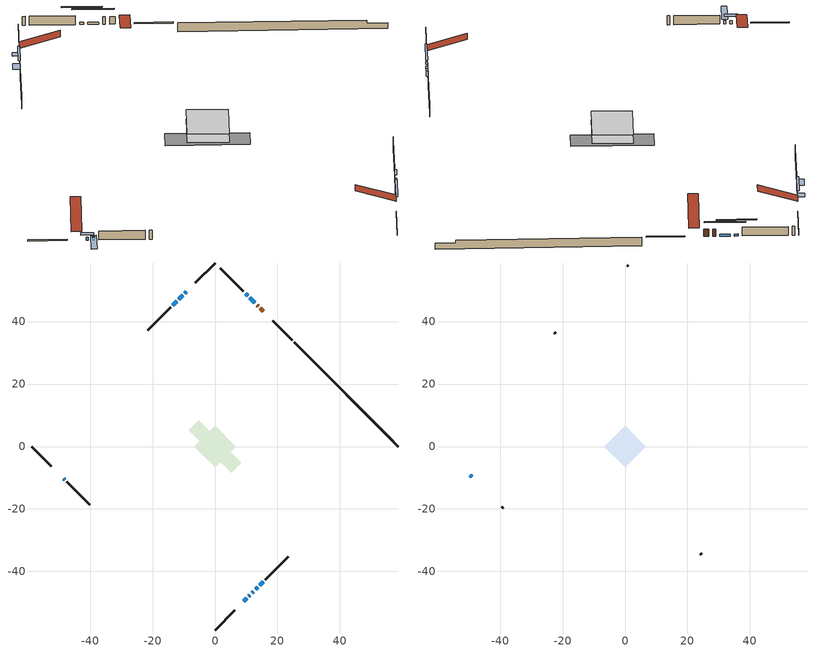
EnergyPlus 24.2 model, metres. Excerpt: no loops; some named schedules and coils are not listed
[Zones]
conditioned space
 floor adiabatic (AdiabaticFloorConstruction): -6.66,0 0,6.66 6.66,0 0,-6.66 z0.61
 floor foundation (Slab1 construction): -8.35,5.17 -5.17,8.35 8.35,-5.17 5.17,-8.35 z-1.77
 wall outside (RimJoist1 construction): 0,-58.77 6.26,-52.5 / -58.77,0 -52.5,-6.26 / 0,58.77 -6.26,52.5 / 24.7,34.06 18.44,40.33 z0.61:0.91
 wall outside (AdiabaticWallConstruction 1): 15.42,43.35 14.55,44.22 / 13.9,44.87 13.46,45.31 z0.61:2.64
 wall outside (AdiabaticWallConstruction): -9.29,49.48 -9.64,49.13 / 10.8,-47.96 11.2,-47.57 z0.61:1.83; 12.81,45.96 11.08,47.69 / 10.42,48.34 9.78,48.99 / 9.29,-49.48 10.15,-48.62 z0.61:1.17; -48.47,-10.3 -48.12,-10.65 z0.61:1.47; -10.3,48.47 -11.59,47.18 / -12.25,46.52 -13.54,45.23 / 12.98,-45.79 13.7,-45.06 z0.61:2.13; 11.86,-46.91 12.33,-46.44 z0.61:1.68; 14.36,-44.41 15.44,-43.33 z0.61:2.72
 wall outside (Wall1 construction): 16.09,-42.67 23.46,-35.31 / -47.46,-11.31 -40.1,-18.67 / -14.2,44.57 -21.56,37.21 / 9.12,49.65 1.76,57.01 z0.61:3.05
 wall foundation (FoundationWall1 construction): 25.36,33.41,-1.77 25.36,33.41,0.61 55.43,3.34,0.61 55.43,3.34,-0.19 58.77,0,-0.19 58.77,0,-1.77
 window (WindowConstruction 6): -9.29,49.48 -9.64,49.13 z0.61:1.83
 window (WindowConstruction 8): 12.8,45.96 11.08,47.69 z0.61:1.17
 window (WindowConstruction 9): 10.42,48.34 9.78,48.99 z0.61:1.17
 window (WindowConstruction 10): 9.29,-49.48 10.15,-48.62 z0.61:1.17
 window (WindowConstruction 7): -48.47,-10.3 -48.12,-10.65 z0.61:1.47
 window (WindowConstruction): -10.3,48.47 -11.59,47.18 z0.61:2.13
 window (WindowConstruction 1): -12.25,46.52 -13.54,45.23 z0.61:2.13
 window (WindowConstruction 2): 10.81,-47.96 11.2,-47.57 z0.61:1.83
 window (WindowConstruction 3): 11.86,-46.91 12.32,-46.44 z0.61:1.68
 window (WindowConstruction 4): 12.98,-45.79 13.7,-45.07 z0.61:2.13
 window (WindowConstruction 5): 14.36,-44.41 15.44,-43.33 z0.61:2.72
 door (Door): 15.42,43.35 14.55,44.21 z0.61:2.64
 door (Door 1): 13.89,44.87 13.46,45.31 z0.61:2.64
 ceiling adiabatic (AdiabaticFloorConstruction): 0,-6.66 6.66,0 0,6.66 -6.66,0 z0.61
attic - vented
 floor to conditioned space (Floor1 construction Reversed): -6.66,0 0,6.66 6.66,0 0,-6.66 z3.05
 wall outside (AdiabaticWallConstruction): -49.48,-9.29 -49.13,-9.64 z0.61:1.47
 wall outside (Wall2 construction): 24.11,-34.65 24.56,-34.21 / -39.44,-19.33 -39,-19.77 / -22.22,36.55 -22.66,36.11 / 1.1,57.67 0.66,58.11 z0.61:3.05
 window (WindowConstruction 11): -49.48,-9.29 -49.13,-9.64 z0.61:1.47
 roof outside (Roof1 construction): 8.63,-50.14,3.05 2.14,-43.65,6.11 0.43,-45.36,6.11 6.92,-51.85,3.05; -50.14,-8.63,3.05 -43.65,-2.14,6.11 -45.36,-0.43,6.11 -51.85,-6.92,3.05; -8.63,50.14,3.05 -2.14,43.65,6.11 -0.43,45.36,6.11 -6.92,51.85,3.05; 16.07,42.69,3.05 9.59,36.21,6.11 11.3,34.5,6.11 17.78,40.98,3.05
shading: -48.26,-10.5 -50.34,-8.42 -50.99,-9.07 -48.91,-11.15 z2.69; -9.92,48.84 -9,49.76 -10.19,50.95 -11.11,50.03 z2.23; 8.57,50.2 15.32,43.45 15.61,43.74 8.86,50.49 z4.72; 6.83,51.93 13.37,45.4 13.66,45.69 7.13,52.22 z5.33; 12.02,-46.75 7.42,-51.35 7.71,-51.64 12.31,-47.04 z3.81; -47.83,-10.93 -48.75,-10.01 -52.41,-13.68 -51.5,-14.59 z1.87; -12.88,45.88 -9,49.76 -9.29,50.05 -13.17,46.17 z3.96; -13.68,45.08 -12.1,46.66 -13.29,47.85 -14.87,46.27 z2.34; 11.34,-47.42 10.66,-48.1 10.95,-48.39 11.63,-47.72 z2.03; 12.47,-46.3 11.71,-47.05 12.01,-47.34 12.76,-46.59 z1.88; 13.84,-44.92 12.84,-45.93 13.13,-46.22 14.13,-45.21 z2.34; 15.58,-43.19 14.22,-44.55 14.51,-44.84 15.87,-43.48 z2.92
[Building]
Building 1: Terrain=Suburbs
[Site:Location]
Quebec Intl AP_QC: Latitude {deg}=46.8; Longitude {deg}=-71.38; Time Zone {hr}=-5; Elevation {m}=74; Keep Site Location Information=Yes
[Site:GroundTemperature:Shallow]
0.0108218, -2.24938, -2.43038, -1.3578, 2.94801, 7.23376, 10.9493, 13.303, 13.5029, 11.5886, 7.96783, 3.81355
[Site:WaterMainsTemperature]
Calculation Method=Schedule; Temperature Schedule=mains temperature schedule
[Material] Roughness=Rough; Thermal Absorptance=0.9
Name | Thickness {m} | Conductivity {W/m-K} | Density {kg/m3} | Specific Heat {J/kg-K} | Solar Absorptance | Visible Absorptance
asphalt or fiberglass shingles | 0.00635 | 0.162714 | 1121.4 | 1465.45 | 0.51 | 0.51
ceiling loosefill ins | 0.254 | 0.0480833 | 16.02 | 1046.75 | 0.7 | 0.7
ceiling stud and cavity | 0.1397 | 0.147741 | 65.682 | 1177.47 | 0.7 | 0.7
concrete 4.0 in. | 0.1016 | 1.803125 | 2242.8 | 837.4 | 0.7 | 0.7
concrete 8.0 in. | 0.2032 | 1.803125 | 2242.8 | 837.4 | 0.7 | 0.7
door material | 0.04445 | 0.0451087 | 512.64 | 1214.23 | 0.7 | 0.7
exterior vertical ins | 0.0421978 | 0.029427 | 32.04 | 1214.23 | 0.7 | 0.7
floor covering | 0.0127 | 0.0433444 | 54.468 | 1339.84 | 0.6 | 0.6
floor rigid ins; wall rigid ins 1 | 0.512978 | 0.029427 | 32.04 | 1214.23 | 0.7 | 0.7
floor stud and cavity | 0.1397 | 1.75129 | 37.0049 | 1207.88 | 0.7 | 0.7
furniture material conditioned space 1 | 0.1524 | 0.115458 | 640.8 | 1214.23 | 0.6 | 0.6
gypsum board | 0.0127 | 0.160291 | 801 | 837.4 | 0.6 | 0.6
gypsum board 1 | 0.0127 | 0.160291 | 801 | 837.4 | 0.7 | 0.7
osb sheathing 0.5 in. | 0.0127 | 0.115458 | 512.64 | 1214.23 | 0.7 | 0.7
osb sheathing 0.75 in. | 0.01905 | 0.115458 | 512.64 | 1214.23 | 0.7 | 0.7
osb sheathing 2.0 in. | 0.0508 | 0.115458 | 512.64 | 1214.23 | 0.7 | 0.7
rim joist rigid ins; wall rigid ins | 0.051816 | 0.029427 | 32.04 | 1214.23 | 0.7 | 0.7
rim joist stud and cavity | 0.0508 | 0.037246 | 125.044 | 1163.47 | 0.6 | 0.6
wall stud and cavity | 0.1397 | 0.19446 | 139.0536 | 1170.24 | 0.7 | 0.7
wall stud and cavity 1 | 0.0889 | 6.9971 | 50.32683 | 1063.81 | 0.6 | 0.6
wall stud and cavity 2 | 0.0889 | 0.380278 | 52.3479 | 1209.89 | 0.7 | 0.7
wall stud and cavity 3 | 0.0889 | 0.391764 | 83.0341 | 1211.67 | 0.7 | 0.7
wood siding | 0.0254 | 0.102417 | 544.68 | 1172.36 | 0.4 | 0.4
wood siding 1 | 0.00254 | 0.102417 | 544.68 | 1172.36 | 0.4 | 0.4
wood siding 2; wood siding 3; wood siding 4 | 0.0254 | 0.102417 | 544.68 | 1172.36 | 0.7 | 0.7
[WindowMaterial:SimpleGlazingSystem]
Name | U-Factor {W/m2-K} | Solar Heat Gain Coefficient
WindowMaterial | 1.74428 | 0.42
WindowMaterial 1 | 1.9697 | 0.34
WindowMaterial 2 | 1.941876 | 0.35
WindowMaterial 3 | 1.97935 | 0.34
WindowMaterial 4 | 1.890774 | 0.39
WindowMaterial 5 | 2.13095 | 0.4
WindowMaterial 6 | 2.33252 | 0.29
WindowMaterial 7 | 2.02818 | 0.32
WindowMaterial 8 | 2.08155 | 0.3
[Construction]
AdiabaticFloorConstruction: floor stud and cavity, floor rigid ins, osb sheathing 0.75 in., floor covering
AdiabaticWallConstruction: wood siding 3, wall rigid ins 1, wall stud and cavity 2, gypsum board
AdiabaticWallConstruction 1: wood siding 4, wall rigid ins 1, wall stud and cavity 2, gypsum board
Door; Door 1: door material
Floor1 construction Reversed: gypsum board, ceiling stud and cavity, ceiling loosefill ins
FoundationWall1 construction: concrete 8.0 in., gypsum board 1
furniture construction conditioned space 1: furniture material conditioned space 1
PartitionWallConstruction: gypsum board, wall stud and cavity 3, gypsum board
RimJoist1 construction: wood siding 2, rim joist rigid ins, osb sheathing 2.0 in., rim joist stud and cavity
Roof1 construction: asphalt or fiberglass shingles
Slab1 construction: concrete 4.0 in.
Wall1 construction: wood siding, wall rigid ins, osb sheathing 0.5 in., wall stud and cavity, gypsum board
Wall2 construction: wood siding 1, wall stud and cavity 1
WindowConstruction; WindowConstruction 1: WindowMaterial
WindowConstruction 10; WindowConstruction 8: WindowMaterial 7
WindowConstruction 11; WindowConstruction 7: WindowMaterial 6
WindowConstruction 2: WindowMaterial 1
WindowConstruction 3: WindowMaterial 2
WindowConstruction 4: WindowMaterial 3
WindowConstruction 5: WindowMaterial 4
WindowConstruction 6: WindowMaterial 5
WindowConstruction 9: WindowMaterial 8
[Zone] Multiplier=1; Part of Total Floor Area=Yes
Name | Volume {m3}
attic - vented | 44.0434
conditioned space | 447.3
[Space]
Name | Zone | Volume {m3}
attic - vented 1 | attic - vented | 44.0434
conditioned space 1 | conditioned space | 447.3
[ZoneInfiltration:EffectiveLeakageArea]
infil attic - vented 1: Zone or Space=attic - vented 1; Schedule=Always On Discrete; Effective Air Leakage Area {cm2}=3275.82; Stack Coefficient=0.000382343; Wind Coefficient=1.32113e-05
[ZoneMixing]
whole house fan mix: Zone or Space=attic - vented; Schedule=Always On Continuous; Design Flow Rate Calculation Method=Flow/Zone; Design Flow Rate {m3/s}=0; Source Zone or Space=conditioned space
[SurfaceProperty:ExposedFoundationPerimeter]
Slab1: Exposed Perimeter Calculation Method=TotalExposedPerimeter; Total Exposed Perimeter {m}=47.245
[InternalMass] Zone or ZoneList=conditioned space; Space or SpaceList=conditioned space 1
Name | Construction | Surface Area {m2}
furniture mass conditioned space 1 | furniture construction conditioned space 1 | 69.892
partition wall mass | PartitionWallConstruction | 174.73
[Lights]
interior lighting: Zone or ZoneList or Space or SpaceList=conditioned space 1; Schedule=interior lighting schedule; Design Level Calculation Method=LightingLevel; Lighting Level {W}=343.2; Return Air Fraction=0; Fraction Radiant=0.6; Fraction Visible=0.2; Fraction Replaceable=1
[People]
occupants: Zone or ZoneList or Space or SpaceList=conditioned space 1; Number of People Schedule=occupants schedule; Number of People Calculation Method=People; Number of People=3; Fraction Radiant=0.314171; Sensible Heat Fraction=0.56303; Activity Level Schedule=occupants activity schedule; Carbon Dioxide Generation Rate {m3/s-W}=0; Enable ASHRAE 55 Comfort Warnings=No; Mean Radiant Temperature Calculation Type=EnclosureAveraged
[ElectricEquipment] Zone or ZoneList or Space or SpaceList=conditioned space 1; Design Level Calculation Method=EquipmentLevel
Name | Schedule | Design Level {W} | Fraction Latent | Fraction Radiant | Fraction Lost
clothes dryer | clothes dryer schedule | 140.772 | 0.015 | 0.081 | 0.85
clothes washer | clothes washer schedule | 32.1985 | 0.03 | 0.162 | 0.7
cooking range | cooking range schedule | 215.147 | 0.08 | 0.432 | 0.2
dishwasher | dishwasher schedule | 66.8632 | 0.3 | 0.18 | 0.4
fridge | fridge schedule | 72.9452 | 0 | 0.6 | 0
mech vent house fan | mech vent house fan schedule | 19.9167 | 0 | 0 | 0.5
mech vent house fan cfis | mech vent house fan cfis schedule | 0 | 0 | 0 | 0
misc plug loads | misc plug loads schedule | 494.7 | 0.045 | 0.513 | 0.1
whole house fan | Always On Discrete | 0 | 0 | 0 | 1
[OtherEquipment] Zone or ZoneList or Space or SpaceList=conditioned space 1; Design Level Calculation Method=EquipmentLevel
Name | Fuel Type | Schedule | Design Level {W} | Fraction Latent | Fraction Radiant | Fraction Lost
clothes dryer 1 | Electricity | clothes dryer schedule | 0 | 0.015 | 0.081 | 0.85
cooking range 1 | Electricity | cooking range schedule | 0 | 0.08 | 0.432 | 0.2
general water use latent | None | general water use schedule | 62.594 | 1 | 0 | 0
general water use sensible | None | general water use schedule | -61.6891 | 0 | 0.6 | 0
mech vent house fan latent load | None | Always On Discrete | 0 | 1 | 0 | 0
mech vent house fan sensible load | None | Always On Discrete | 0 | 0 | 0 | 0
water heater energy adjustment1 | Electricity | Always On Discrete | 0.01 | 0 | 0 | 1
[ZoneInfiltration:DesignFlowRate] Zone or ZoneList or Space or SpaceList=conditioned space 1; Schedule=Always On Discrete; Design Flow Rate Calculation Method=Flow/Zone; Design Flow Rate {m3/s}=0
infil flow; natural vent flow; whole house fan flow
[ZoneControl:Thermostat]
conditioned space Thermostat: Zone or ZoneList=conditioned space; Control Type Schedule=conditioned space Thermostat Schedule; Control 1=conditioned space temperature setpoint; Temperature Difference Between Cutout And Setpoint {deltaC}=0
[ThermostatSetpoint:DualSetpoint]
conditioned space temperature setpoint: Heating Setpoint Temperature Schedule=heating setpoint; Cooling Setpoint Temperature Schedule=cooling setpoint
[AirLoopHVAC:UnitarySystem]
unit heater unitary system: Control Type=Load; Controlling Zone or Thermostat Location=conditioned space; Dehumidification Control Type=None; Availability Schedule=Always On Discrete; Supply Fan=unit heater supply fan; Fan Placement=BlowThrough; Supply Air Fan Operating Mode Schedule=unit heater auto fan schedule; Heating Coil=unit heater htg coil; DX Heating Coil Sizing Ratio=1; Use DOAS DX Cooling Coil=No; Minimum Supply Air Temperature {C}=2; Latent Load Control=SensibleOnlyLoadControl; Cooling Supply Air Flow Rate Method=None; Heating Supply Air Flow Rate Method=SupplyAirFlowRate; Heating Supply Air Flow Rate {m3/s}=0.00141584; No Load Supply Air Flow Rate Method=SupplyAirFlowRate; No Load Supply Air Flow Rate {m3/s}=0; No Load Supply Air Flow Rate Control Set To Low Speed=Yes; Maximum Supply Air Temperature {C}=48.8889; Maximum Outdoor Dry-Bulb Temperature for Supplemental Heater Operation {C}=21; Ancillary On-Cycle Electric Power {W}=0; Ancillary Off-Cycle Electric Power {W}=0
[Zone equipment]
conditioned space: electric baseboard, unit heater unitary system
[Foundation:Kiva]
Foundation Kiva 1: Initial Indoor Air Temperature {C}=18; Wall Height Above Grade {m}=0.609996; Wall Depth Below Slab {m}=0.2032; Custom Block Material Name 1=exterior vertical ins; Custom Block Depth 1 {m}=2.38; Custom Block X Position 1 {m}=0.2159; Custom Block Z Position 1 {m}=0
[Foundation:Kiva:Settings]
Soil Conductivity {W/m-K}=0.849921; Soil Density {kg/m3}=1842.3; Soil Specific Heat {J/kg-K}=418.7; Ground Solar Absorptivity=0.9; Ground Thermal Absorptivity=0.9; Ground Surface Roughness {m}=0.03; Far-Field Width {m}=40; Deep-Ground Boundary Condition=ZeroFlux; Deep-Ground Depth {m}=40; Minimum Cell Dimension {m}=0.2; Maximum Cell Growth Coefficient=3; Simulation Timestep=Timestep
[Exterior:Lights]
exterior lighting: Schedule=exterior lighting schedule; Design Level {W}=75.6
[EnergyManagementSystem:Sensor] Output:Variable or Output:Meter Index Key=conditioned space
Name | Output:Variable or Output:Meter
conditioned_space_clg_unmet_s | Zone Cooling Setpoint Not Met Time
conditioned_space_htg_unmet_s | Zone Heating Setpoint Not Met Time
fridge_tin_s; tin_s; tin_s_1 | Zone Mean Air Temperature
tout_s | Zone Outdoor Air Drybulb Temperature
win_s | Zone Air Humidity Ratio
[Schedule:Constant]
Name | Hourly Value
Always On Continuous; mech vent house fan schedule; mech vent house fan cfis schedule; Always On Discrete | 1
occupants activity schedule | 117.228
fridge schedule; unit heater auto fan schedule | 0
[Schedule:Week:Daily]
interior lighting schedule Week Rule - Jan1-Jan27: interior lighting schedule day, interior lighting schedule day, interior lighting schedule day, interior lighting schedule day, interior lighting schedule day, interior lighting schedule day, interior lighting schedule day, interior lighting schedule default day, interior lighting schedule default day, interior lighting schedule default day, interior lighting schedule default day, interior lighting schedule default day
interior lighting schedule Week Rule - Jan28-Feb3: interior lighting schedule day, interior lighting schedule day, interior lighting schedule day, interior lighting schedule day, interior lighting schedule day 1, interior lighting schedule day 1, interior lighting schedule day 1, interior lighting schedule default day, interior lighting schedule default day, interior lighting schedule default day, interior lighting schedule default day, interior lighting schedule default day
interior lighting schedule Week Rule - Feb4-Feb24: interior lighting schedule day 1, interior lighting schedule day 1, interior lighting schedule day 1, interior lighting schedule day 1, interior lighting schedule day 1, interior lighting schedule day 1, interior lighting schedule day 1, interior lighting schedule default day, interior lighting schedule default day, interior lighting schedule default day, interior lighting schedule default day, interior lighting schedule default day
interior lighting schedule Week Rule - Feb25-Mar3: interior lighting schedule day 1, interior lighting schedule day 1, interior lighting schedule day 1, interior lighting schedule day 1, interior lighting schedule day 2, interior lighting schedule day 2, interior lighting schedule day 2, interior lighting schedule default day, interior lighting schedule default day, interior lighting schedule default day, interior lighting schedule default day, interior lighting schedule default day
interior lighting schedule Week Rule - Mar4-Mar31: interior lighting schedule day 2, interior lighting schedule day 2, interior lighting schedule day 2, interior lighting schedule day 2, interior lighting schedule day 2, interior lighting schedule day 2, interior lighting schedule day 2, interior lighting schedule default day, interior lighting schedule default day, interior lighting schedule default day, interior lighting schedule default day, interior lighting schedule default day
interior lighting schedule Week Rule - Apr1-Apr28: interior lighting schedule day 3, interior lighting schedule day 3, interior lighting schedule day 3, interior lighting schedule day 3, interior lighting schedule day 3, interior lighting schedule day 3, interior lighting schedule day 3, interior lighting schedule default day, interior lighting schedule default day, interior lighting schedule default day, interior lighting schedule default day, interior lighting schedule default day
interior lighting schedule Week Rule - Apr29-May5: interior lighting schedule day 3, interior lighting schedule day 3, interior lighting schedule day 4, interior lighting schedule day 4, interior lighting schedule day 4, interior lighting schedule day 4, interior lighting schedule day 4, interior lighting schedule default day, interior lighting schedule default day, interior lighting schedule default day, interior lighting schedule default day, interior lighting schedule default day
interior lighting schedule Week Rule - May6-May26: interior lighting schedule day 4, interior lighting schedule day 4, interior lighting schedule day 4, interior lighting schedule day 4, interior lighting schedule day 4, interior lighting schedule day 4, interior lighting schedule day 4, interior lighting schedule default day, interior lighting schedule default day, interior lighting schedule default day, interior lighting schedule default day, interior lighting schedule default day
interior lighting schedule Week Rule - May27-Jun2: interior lighting schedule day 4, interior lighting schedule day 4, interior lighting schedule day 4, interior lighting schedule day 4, interior lighting schedule day 4, interior lighting schedule day 5, interior lighting schedule day 5, interior lighting schedule default day, interior lighting schedule default day, interior lighting schedule default day, interior lighting schedule default day, interior lighting schedule default day
interior lighting schedule Week Rule - Jun3-Jun30: interior lighting schedule day 5, interior lighting schedule day 5, interior lighting schedule day 5, interior lighting schedule day 5, interior lighting schedule day 5, interior lighting schedule day 5, interior lighting schedule day 5, interior lighting schedule default day, interior lighting schedule default day, interior lighting schedule default day, interior lighting schedule default day, interior lighting schedule default day
interior lighting schedule Week Rule - Jul1-Jul28: interior lighting schedule day 6, interior lighting schedule day 6, interior lighting schedule day 6, interior lighting schedule day 6, interior lighting schedule day 6, interior lighting schedule day 6, interior lighting schedule day 6, interior lighting schedule default day, interior lighting schedule default day, interior lighting schedule default day, interior lighting schedule default day, interior lighting schedule default day
interior lighting schedule Week Rule - Jul29-Aug4: interior lighting schedule day 6, interior lighting schedule day 6, interior lighting schedule day 6, interior lighting schedule day 7, interior lighting schedule day 7, interior lighting schedule day 7, interior lighting schedule day 7, interior lighting schedule default day, interior lighting schedule default day, interior lighting schedule default day, interior lighting schedule default day, interior lighting schedule default day
interior lighting schedule Week Rule - Aug5-Aug25: interior lighting schedule day 7, interior lighting schedule day 7, interior lighting schedule day 7, interior lighting schedule day 7, interior lighting schedule day 7, interior lighting schedule day 7, interior lighting schedule day 7, interior lighting schedule default day, interior lighting schedule default day, interior lighting schedule default day, interior lighting schedule default day, interior lighting schedule default day
interior lighting schedule Week Rule - Aug26-Sep1: interior lighting schedule day 7, interior lighting schedule day 7, interior lighting schedule day 7, interior lighting schedule day 7, interior lighting schedule day 7, interior lighting schedule day 7, interior lighting schedule day 8, interior lighting schedule default day, interior lighting schedule default day, interior lighting schedule default day, interior lighting schedule default day, interior lighting schedule default day
interior lighting schedule Week Rule - Sep2-Sep29: interior lighting schedule day 8, interior lighting schedule day 8, interior lighting schedule day 8, interior lighting schedule day 8, interior lighting schedule day 8, interior lighting schedule day 8, interior lighting schedule day 8, interior lighting schedule default day, interior lighting schedule default day, interior lighting schedule default day, interior lighting schedule default day, interior lighting schedule default day
interior lighting schedule Week Rule - Sep30-Oct6: interior lighting schedule day 8, interior lighting schedule day 9, interior lighting schedule day 9, interior lighting schedule day 9, interior lighting schedule day 9, interior lighting schedule day 9, interior lighting schedule day 9, interior lighting schedule default day, interior lighting schedule default day, interior lighting schedule default day, interior lighting schedule default day, interior lighting schedule default day
interior lighting schedule Week Rule - Oct7-Oct27: interior lighting schedule day 9, interior lighting schedule day 9, interior lighting schedule day 9, interior lighting schedule day 9, interior lighting schedule day 9, interior lighting schedule day 9, interior lighting schedule day 9, interior lighting schedule default day, interior lighting schedule default day, interior lighting schedule default day, interior lighting schedule default day, interior lighting schedule default day
interior lighting schedule Week Rule - Oct28-Nov3: interior lighting schedule day 9, interior lighting schedule day 9, interior lighting schedule day 9, interior lighting schedule day 9, interior lighting schedule day 10, interior lighting schedule day 10, interior lighting schedule day 10, interior lighting schedule default day, interior lighting schedule default day, interior lighting schedule default day, interior lighting schedule default day, interior lighting schedule default day
interior lighting schedule Week Rule - Nov4-Nov24: interior lighting schedule day 10, interior lighting schedule day 10, interior lighting schedule day 10, interior lighting schedule day 10, interior lighting schedule day 10, interior lighting schedule day 10, interior lighting schedule day 10, interior lighting schedule default day, interior lighting schedule default day, interior lighting schedule default day, interior lighting schedule default day, interior lighting schedule default day
interior lighting schedule Week Rule - Nov25-Dec1: interior lighting schedule day 10, interior lighting schedule day 10, interior lighting schedule day 10, interior lighting schedule day 10, interior lighting schedule day 10, interior lighting schedule day 10, interior lighting schedule day 11, interior lighting schedule default day, interior lighting schedule default day, interior lighting schedule default day, interior lighting schedule default day, interior lighting schedule default day
interior lighting schedule Week Rule - Dec2-Dec31: interior lighting schedule day 11, interior lighting schedule day 11, interior lighting schedule day 11, interior lighting schedule day 11, interior lighting schedule day 11, interior lighting schedule day 11, interior lighting schedule day 11, interior lighting schedule default day, interior lighting schedule default day, interior lighting schedule default day, interior lighting schedule default day, interior lighting schedule default day
occupants schedule Week Rule - Jan1-Dec31: occupants schedule day, occupants schedule day, occupants schedule day, occupants schedule day, occupants schedule day, occupants schedule day, occupants schedule day, occupants schedule default day, occupants schedule default day, occupants schedule default day, occupants schedule default day, occupants schedule default day
clothes dryer schedule Week Rule - Jan1-Dec31: clothes dryer schedule day, clothes dryer schedule day, clothes dryer schedule day, clothes dryer schedule day, clothes dryer schedule day, clothes dryer schedule day, clothes dryer schedule day, clothes dryer schedule default day, clothes dryer schedule default day, clothes dryer schedule default day, clothes dryer schedule default day, clothes dryer schedule default day
clothes washer schedule Week Rule - Jan1-Dec31: clothes washer schedule day, clothes washer schedule day, clothes washer schedule day, clothes washer schedule day, clothes washer schedule day, clothes washer schedule day, clothes washer schedule day, clothes washer schedule default day, clothes washer schedule default day, clothes washer schedule default day, clothes washer schedule default day, clothes washer schedule default day
cooking range schedule Week Rule - Jan1-Dec31: cooking range schedule day, cooking range schedule day, cooking range schedule day, cooking range schedule day, cooking range schedule day, cooking range schedule day, cooking range schedule day, cooking range schedule default day, cooking range schedule default day, cooking range schedule default day, cooking range schedule default day, cooking range schedule default day
dishwasher schedule Week Rule - Jan1-Dec31: dishwasher schedule day, dishwasher schedule day, dishwasher schedule day, dishwasher schedule day, dishwasher schedule day, dishwasher schedule day, dishwasher schedule day, dishwasher schedule default day, dishwasher schedule default day, dishwasher schedule default day, dishwasher schedule default day, dishwasher schedule default day
misc plug loads schedule Week Rule - Jan1-Dec31: misc plug loads schedule day, misc plug loads schedule day, misc plug loads schedule day, misc plug loads schedule day, misc plug loads schedule day, misc plug loads schedule day, misc plug loads schedule day, misc plug loads schedule default day, misc plug loads schedule default day, misc plug loads schedule default day, misc plug loads schedule default day, misc plug loads schedule default day
general water use schedule Week Rule - Jan1-Dec31: general water use schedule day, general water use schedule day, general water use schedule day, general water use schedule day, general water use schedule day, general water use schedule day, general water use schedule day, general water use schedule default day, general water use schedule default day, general water use schedule default day, general water use schedule default day, general water use schedule default day
exterior lighting schedule Week Rule - Jan1-Jan27: exterior lighting schedule day, exterior lighting schedule day, exterior lighting schedule day, exterior lighting schedule day, exterior lighting schedule day, exterior lighting schedule day, exterior lighting schedule day, exterior lighting schedule default day, exterior lighting schedule default day, exterior lighting schedule default day, exterior lighting schedule default day, exterior lighting schedule default day
exterior lighting schedule Week Rule - Jan28-Feb3: exterior lighting schedule day, exterior lighting schedule day, exterior lighting schedule day, exterior lighting schedule day, exterior lighting schedule day 1, exterior lighting schedule day 1, exterior lighting schedule day 1, exterior lighting schedule default day, exterior lighting schedule default day, exterior lighting schedule default day, exterior lighting schedule default day, exterior lighting schedule default day
exterior lighting schedule Week Rule - Feb4-Feb24: exterior lighting schedule day 1, exterior lighting schedule day 1, exterior lighting schedule day 1, exterior lighting schedule day 1, exterior lighting schedule day 1, exterior lighting schedule day 1, exterior lighting schedule day 1, exterior lighting schedule default day, exterior lighting schedule default day, exterior lighting schedule default day, exterior lighting schedule default day, exterior lighting schedule default day
exterior lighting schedule Week Rule - Feb25-Mar3: exterior lighting schedule day 1, exterior lighting schedule day 1, exterior lighting schedule day 1, exterior lighting schedule day 1, exterior lighting schedule day 2, exterior lighting schedule day 2, exterior lighting schedule day 2, exterior lighting schedule default day, exterior lighting schedule default day, exterior lighting schedule default day, exterior lighting schedule default day, exterior lighting schedule default day
exterior lighting schedule Week Rule - Mar4-Mar31: exterior lighting schedule day 2, exterior lighting schedule day 2, exterior lighting schedule day 2, exterior lighting schedule day 2, exterior lighting schedule day 2, exterior lighting schedule day 2, exterior lighting schedule day 2, exterior lighting schedule default day, exterior lighting schedule default day, exterior lighting schedule default day, exterior lighting schedule default day, exterior lighting schedule default day
exterior lighting schedule Week Rule - Apr1-Apr28: exterior lighting schedule day 3, exterior lighting schedule day 3, exterior lighting schedule day 3, exterior lighting schedule day 3, exterior lighting schedule day 3, exterior lighting schedule day 3, exterior lighting schedule day 3, exterior lighting schedule default day, exterior lighting schedule default day, exterior lighting schedule default day, exterior lighting schedule default day, exterior lighting schedule default day
exterior lighting schedule Week Rule - Apr29-May5: exterior lighting schedule day 3, exterior lighting schedule day 3, exterior lighting schedule day 4, exterior lighting schedule day 4, exterior lighting schedule day 4, exterior lighting schedule day 4, exterior lighting schedule day 4, exterior lighting schedule default day, exterior lighting schedule default day, exterior lighting schedule default day, exterior lighting schedule default day, exterior lighting schedule default day
exterior lighting schedule Week Rule - May6-May26: exterior lighting schedule day 4, exterior lighting schedule day 4, exterior lighting schedule day 4, exterior lighting schedule day 4, exterior lighting schedule day 4, exterior lighting schedule day 4, exterior lighting schedule day 4, exterior lighting schedule default day, exterior lighting schedule default day, exterior lighting schedule default day, exterior lighting schedule default day, exterior lighting schedule default day
exterior lighting schedule Week Rule - May27-Jun2: exterior lighting schedule day 4, exterior lighting schedule day 4, exterior lighting schedule day 4, exterior lighting schedule day 4, exterior lighting schedule day 4, exterior lighting schedule day 5, exterior lighting schedule day 5, exterior lighting schedule default day, exterior lighting schedule default day, exterior lighting schedule default day, exterior lighting schedule default day, exterior lighting schedule default day
exterior lighting schedule Week Rule - Jun3-Jun30: exterior lighting schedule day 5, exterior lighting schedule day 5, exterior lighting schedule day 5, exterior lighting schedule day 5, exterior lighting schedule day 5, exterior lighting schedule day 5, exterior lighting schedule day 5, exterior lighting schedule default day, exterior lighting schedule default day, exterior lighting schedule default day, exterior lighting schedule default day, exterior lighting schedule default day
exterior lighting schedule Week Rule - Jul1-Jul28: exterior lighting schedule day 6, exterior lighting schedule day 6, exterior lighting schedule day 6, exterior lighting schedule day 6, exterior lighting schedule day 6, exterior lighting schedule day 6, exterior lighting schedule day 6, exterior lighting schedule default day, exterior lighting schedule default day, exterior lighting schedule default day, exterior lighting schedule default day, exterior lighting schedule default day
exterior lighting schedule Week Rule - Jul29-Aug4: exterior lighting schedule day 6, exterior lighting schedule day 6, exterior lighting schedule day 6, exterior lighting schedule day 7, exterior lighting schedule day 7, exterior lighting schedule day 7, exterior lighting schedule day 7, exterior lighting schedule default day, exterior lighting schedule default day, exterior lighting schedule default day, exterior lighting schedule default day, exterior lighting schedule default day
exterior lighting schedule Week Rule - Aug5-Aug25: exterior lighting schedule day 7, exterior lighting schedule day 7, exterior lighting schedule day 7, exterior lighting schedule day 7, exterior lighting schedule day 7, exterior lighting schedule day 7, exterior lighting schedule day 7, exterior lighting schedule default day, exterior lighting schedule default day, exterior lighting schedule default day, exterior lighting schedule default day, exterior lighting schedule default day
exterior lighting schedule Week Rule - Aug26-Sep1: exterior lighting schedule day 7, exterior lighting schedule day 7, exterior lighting schedule day 7, exterior lighting schedule day 7, exterior lighting schedule day 7, exterior lighting schedule day 7, exterior lighting schedule day 8, exterior lighting schedule default day, exterior lighting schedule default day, exterior lighting schedule default day, exterior lighting schedule default day, exterior lighting schedule default day
exterior lighting schedule Week Rule - Sep2-Sep29: exterior lighting schedule day 8, exterior lighting schedule day 8, exterior lighting schedule day 8, exterior lighting schedule day 8, exterior lighting schedule day 8, exterior lighting schedule day 8, exterior lighting schedule day 8, exterior lighting schedule default day, exterior lighting schedule default day, exterior lighting schedule default day, exterior lighting schedule default day, exterior lighting schedule default day
exterior lighting schedule Week Rule - Sep30-Oct6: exterior lighting schedule day 8, exterior lighting schedule day 9, exterior lighting schedule day 9, exterior lighting schedule day 9, exterior lighting schedule day 9, exterior lighting schedule day 9, exterior lighting schedule day 9, exterior lighting schedule default day, exterior lighting schedule default day, exterior lighting schedule default day, exterior lighting schedule default day, exterior lighting schedule default day
[Schedule:Year]
interior lighting schedule: interior lighting schedule Week Rule - Jan1-Jan27, 1, 1, 1, 27, interior lighting schedule Week Rule - Jan28-Feb3, 1, 28, 2, 3, interior lighting schedule Week Rule - Feb4-Feb24, 2, 4, 2, 24, interior lighting schedule Week Rule - Feb25-Mar3, 2, 25, 3, 3, interior lighting schedule Week Rule - Mar4-Mar31, 3, 4, 3, 31, interior lighting schedule Week Rule - Apr1-Apr28, 4, 1, 4, 28, interior lighting schedule Week Rule - Apr29-May5, 4, 29, 5, 5, interior lighting schedule Week Rule - May6-May26, 5, 6, 5, 26, interior lighting schedule Week Rule - May27-Jun2, 5, 27, 6, 2, interior lighting schedule Week Rule - Jun3-Jun30, 6, 3, 6, 30, interior lighting schedule Week Rule - Jul1-Jul28, 7, 1, 7, 28, interior lighting schedule Week Rule - Jul29-Aug4, 7, 29, 8, 4, interior lighting schedule Week Rule - Aug5-Aug25, 8, 5, 8, 25, interior lighting schedule Week Rule - Aug26-Sep1, 8, 26, 9, 1, interior lighting schedule Week Rule - Sep2-Sep29, 9, 2, 9, 29, interior lighting schedule Week Rule - Sep30-Oct6, 9, 30, 10, 6, interior lighting schedule Week Rule - Oct7-Oct27, 10, 7, 10, 27, interior lighting schedule Week Rule - Oct28-Nov3, 10, 28, 11, 3, interior lighting schedule Week Rule - Nov4-Nov24, 11, 4, 11, 24, interior lighting schedule Week Rule - Nov25-Dec1, 11, 25, 12, 1, interior lighting schedule Week Rule - Dec2-Dec31, 12, 2, 12, 31
occupants schedule: occupants schedule Week Rule - Jan1-Dec31, 1, 1, 12, 31
clothes dryer schedule: clothes dryer schedule Week Rule - Jan1-Dec31, 1, 1, 12, 31
clothes washer schedule: clothes washer schedule Week Rule - Jan1-Dec31, 1, 1, 12, 31
cooking range schedule: cooking range schedule Week Rule - Jan1-Dec31, 1, 1, 12, 31
dishwasher schedule: dishwasher schedule Week Rule - Jan1-Dec31, 1, 1, 12, 31
misc plug loads schedule: misc plug loads schedule Week Rule - Jan1-Dec31, 1, 1, 12, 31
general water use schedule: general water use schedule Week Rule - Jan1-Dec31, 1, 1, 12, 31
exterior lighting schedule: exterior lighting schedule Week Rule - Jan1-Jan27, 1, 1, 1, 27, exterior lighting schedule Week Rule - Jan28-Feb3, 1, 28, 2, 3, exterior lighting schedule Week Rule - Feb4-Feb24, 2, 4, 2, 24, exterior lighting schedule Week Rule - Feb25-Mar3, 2, 25, 3, 3, exterior lighting schedule Week Rule - Mar4-Mar31, 3, 4, 3, 31, exterior lighting schedule Week Rule - Apr1-Apr28, 4, 1, 4, 28, exterior lighting schedule Week Rule - Apr29-May5, 4, 29, 5, 5, exterior lighting schedule Week Rule - May6-May26, 5, 6, 5, 26, exterior lighting schedule Week Rule - May27-Jun2, 5, 27, 6, 2, exterior lighting schedule Week Rule - Jun3-Jun30, 6, 3, 6, 30, exterior lighting schedule Week Rule - Jul1-Jul28, 7, 1, 7, 28, exterior lighting schedule Week Rule - Jul29-Aug4, 7, 29, 8, 4, exterior lighting schedule Week Rule - Aug5-Aug25, 8, 5, 8, 25, exterior lighting schedule Week Rule - Aug26-Sep1, 8, 26, 9, 1, exterior lighting schedule Week Rule - Sep2-Sep29, 9, 2, 9, 29, exterior lighting schedule Week Rule - Sep30-Oct6, 9, 30, 10, 6, exterior lighting schedule Week Rule - Oct7-Oct27, 10, 7, 10, 27, exterior lighting schedule Week Rule - Oct28-Nov3, 10, 28, 11, 3, exterior lighting schedule Week Rule - Nov4-Nov24, 11, 4, 11, 24, exterior lighting schedule Week Rule - Nov25-Dec1, 11, 25, 12, 1, exterior lighting schedule Week Rule - Dec2-Dec31, 12, 2, 12, 31
[Schedule:Compact]
conditioned space Thermostat Schedule: Through: 12/31, For: AllDays, Until: 24:00, 4
mains temperature schedule: Through: 01/01, For: AllDays, Until: 24:00, 5.175, Through: 01/02, For: AllDays, Until: 24:00, 5.10167, Through: 01/03, For: AllDays, Until: 24:00, 5.02889, Through: 01/04, For: AllDays, Until: 24:00, 4.95778, Through: 01/05, For: AllDays, Until: 24:00, 4.88778, Through: 01/06, For: AllDays, Until: 24:00, 4.81833, Through: 01/07, For: AllDays, Until: 24:00, 4.75056, Through: 01/08, For: AllDays, Until: 24:00, 4.68389, Through: 01/09, For: AllDays, Until: 24:00, 4.61833, Through: 01/10, For: AllDays, Until: 24:00, 4.55389, Through: 01/11, For: AllDays, Until: 24:00, 4.49056, Through: 01/12, For: AllDays, Until: 24:00, 4.42889, Through: 01/13, For: AllDays, Until: 24:00, 4.36778, Through: 01/14, For: AllDays, Until: 24:00, 4.30889, Through: 01/15, For: AllDays, Until: 24:00, 4.25056, Through: 01/16, For: AllDays, Until: 24:00, 4.19389, Through: 01/17, For: AllDays, Until: 24:00, 4.13833, Through: 01/18, For: AllDays, Until: 24:00, 4.08444, Through: 01/19, For: AllDays, Until: 24:00, 4.03167, Through: 01/20, For: AllDays, Until: 24:00, 3.98056, Through: 01/21, For: AllDays, Until: 24:00, 3.93056, Through: 01/22, For: AllDays, Until: 24:00, 3.88222, Through: 01/23, For: AllDays, Until: 24:00, 3.835, Through: 01/24, For: AllDays, Until: 24:00, 3.78944, Through: 01/25, For: AllDays, Until: 24:00, 3.74556, Through: 01/26, For: AllDays, Until: 24:00, 3.70278, Through: 01/27, For: AllDays, Until: 24:00, 3.66167, Through: 01/28, For: AllDays, Until: 24:00, 3.62167, Through: 01/29, For: AllDays, Until: 24:00, 3.58389, Through: 01/30, For: AllDays, Until: 24:00, 3.54722, Through: 01/31, For: AllDays, Until: 24:00, 3.51167, Through: 02/01, For: AllDays, Until: 24:00, 3.47833, Through: 02/02, For: AllDays, Until: 24:00, 3.44611, Through: 02/03, For: AllDays, Until: 24:00, 3.41556, Through: 02/04, For: AllDays, Until: 24:00, 3.38667, Through: 02/05, For: AllDays, Until: 24:00, 3.35944, Through: 02/06, For: AllDays, Until: 24:00, 3.33389, Through: 02/07, For: AllDays, Until: 24:00, 3.30944, Through: 02/08, For: AllDays, Until: 24:00, 3.28667, Through: 02/09, For: AllDays, Until: 24:00, 3.26611, Through: 02/10, For: AllDays, Until: 24:00, 3.24667, Through: 02/11, For: AllDays, Until: 24:00, 3.22889, Through: 02/12, For: AllDays, Until: 24:00, 3.21278, Through: 02/13, For: AllDays, Until: 24:00, 3.19833, Through: 02/14, For: AllDays, Until: 24:00, 3.18556, Through: 02/15, For: AllDays, Until: 24:00, 3.17389, Through: 02/16, For: AllDays, Until: 24:00, 3.16444, Through: 02/17, For: AllDays, Until: 24:00, 3.15667, Through: 02/18, For: AllDays, Until: 24:00, 3.15056, Through: 02/19, For: AllDays, Until: 24:00, 3.14556, Through: 02/20, For: AllDays, Until: 24:00, 3.14278, Through: 02/21, For: AllDays, Until: 24:00, 3.14111, Through: 02/22, For: AllDays, Until: 24:00, 3.14167, Through: 02/23, For: AllDays, Until: 24:00, 3.14333, Through: 02/24, For: AllDays, Until: 24:00, 3.14722, Through: 02/25, For: AllDays, Until: 24:00, 3.15222, Through: 02/26, For: AllDays, Until: 24:00, 3.15944, Through: 02/27, For: AllDays, Until: 24:00, 3.16778, Through: 02/28, For: AllDays, Until: 24:00, 3.17778, Through: 03/01, For: AllDays, Until: 24:00, 3.18944, Through: 03/02, For: AllDays, Until: 24:00, 3.20333, Through: 03/03, For: AllDays, Until: 24:00, 3.21833, Through: 03/04, For: AllDays, Until: 24:00, 3.235, Through: 03/05, For: AllDays, Until: 24:00, 3.25333, Through: 03/06, For: AllDays, Until: 24:00, 3.27333, Through: 03/07, For: AllDays, Until: 24:00, 3.29444, Through: 03/08, For: AllDays, Until: 24:00, 3.31778, Through: 03/09, For: AllDays, Until: 24:00, 3.34222, Through: 03/10, For: AllDays, Until: 24:00, 3.36889, Through: 03/11, For: AllDays, Until: 24:00, 3.39667, Through: 03/12, For: AllDays, Until: 24:00, 3.42611, Through: 03/13, For: AllDays, Until: 24:00, 3.45722, Through: 03/14, For: AllDays, Until: 24:00, 3.49, Through: 03/15, For: AllDays, Until: 24:00, 3.52389, Through: 03/16, For: AllDays, Until: 24:00, 3.55944, Through: 03/17, For: AllDays, Until: 24:00, 3.59667, Through: 03/18, For: AllDays, Until: 24:00, 3.63556, Through: 03/19, For: AllDays, Until: 24:00, 3.67556, Through: 03/20, For: AllDays, Until: 24:00, 3.71722, Through: 03/21, For: AllDays, Until: 24:00, 3.76056, Through: 03/22, For: AllDays, Until: 24:00, 3.80556, Through: 03/23, For: AllDays, Until: 24:00, 3.85111, Through: 03/24, For: AllDays, Until: 24:00, 3.89889, Through: 03/25, For: AllDays, Until: 24:00, 3.94778, Through: 03/26, For: AllDays, Until: 24:00, 3.99833, Through: 03/27, For: AllDays, Until: 24:00, 4.05, Through: 03/28, For: AllDays, Until: 24:00, 4.10333, Through: 03/29, For: AllDays, Until: 24:00, 4.15778, Through: 03/30, For: AllDays, Until: 24:00, 4.21333, Through: 03/31, For: AllDays, Until: 24:00, 4.27056, Through: 04/01, For: AllDays, Until: 24:00, 4.32944, Through: 04/02, For: AllDays, Until: 24:00, 4.38889, Through: 04/03, For: AllDays, Until: 24:00, 4.45, Through: 04/04, For: AllDays, Until: 24:00, 4.51222, Through: 04/05, For: AllDays, Until: 24:00, 4.57611, Through: 04/06, For: AllDays, Until: 24:00, 4.64056, Through: 04/07, For: AllDays, Until: 24:00, 4.70667, Through: 04/08, For: AllDays, Until: 24:00, 4.77389, Through: 04/09, For: AllDays, Until: 24:00, 4.84222, Through: 04/10, For: AllDays, Until: 24:00, 4.91167, Through: 04/11, For: AllDays, Until: 24:00, 4.98278, Through: 04/12, For: AllDays, Until: 24:00, 5.05444, Through: 04/13, For: AllDays, Until: 24:00, 5.12722, Through: 04/14, For: AllDays, Until: 24:00, 5.20111, Through: 04/15, For: AllDays, Until: 24:00, 5.27611, Through: 04/16, For: AllDays, Until: 24:00, 5.35167, Through: 04/17, For: AllDays, Until: 24:00, 5.42889, Through: 04/18, For: AllDays, Until: 24:00, 5.50667, Through: 04/19, For: AllDays, Until: 24:00, 5.58556, Through: 04/20, For: AllDays, Until: 24:00, 5.665, Through: 04/21, For: AllDays, Until: 24:00, 5.74611, Through: 04/22, For: AllDays, Until: 24:00, 5.82722, Through: 04/23, For: AllDays, Until: 24:00, 5.91, Through: 04/24, For: AllDays, Until: 24:00, 5.99278, Through: 04/25, For: AllDays, Until: 24:00, 6.07722, Through: 04/26, For: AllDays, Until: 24:00, 6.16167, Through: 04/27, For: AllDays, Until: 24:00, 6.24722, Through: 04/28, For: AllDays, Until: 24:00, 6.33389, Through: 04/29, For: AllDays, Until: 24:00, 6.42056, Through: 04/30, For: AllDays, Until: 24:00, 6.50833, Through: 05/01, For: AllDays, Until: 24:00, 6.59667, Through: 05/02, For: AllDays, Until: 24:00, 6.68556, Through: 05/03, For: AllDays, Until: 24:00, 6.775, Through: 05/04, For: AllDays, Until: 24:00, 6.86556, Through: 05/05, For: AllDays, Until: 24:00, 6.95611, Through: 05/06, For: AllDays, Until: 24:00, 7.04722, Through: 05/07, For: AllDays, Until: 24:00, 7.13889, Through: 05/08, For: AllDays, Until: 24:00, 7.23111, Through: 05/09, For: AllDays, Until: 24:00, 7.32333, Through: 05/10, For: AllDays, Until: 24:00, 7.41667, Through: 05/11, For: AllDays, Until: 24:00, 7.51, Through: 05/12, For: AllDays, Until: 24:00, 7.60389, Through: 05/13, For: AllDays, Until: 24:00, 7.69778, Through: 05/14, For: AllDays, Until: 24:00, 7.79222, Through: 05/15, For: AllDays, Until: 24:00, 7.88667, Through: 05/16, For: AllDays, Until: 24:00, 7.98167, Through: 05/17, For: AllDays, Until: 24:00, 8.07667, Through: 05/18, For: AllDays, Until: 24:00, 8.17167, Through: 05/19, For: AllDays, Until: 24:00, 8.26722, Through: 05/20, For: AllDays, Until: 24:00, 8.36278, Through: 05/21, For: AllDays, Until: 24:00, 8.45833, Through: 05/22, For: AllDays, Until: 24:00, 8.55444, Through: 05/23, For: AllDays, Until: 24:00, 8.65, Through: 05/24, For: AllDays, Until: 24:00, 8.74611, Through: 05/25, For: AllDays, Until: 24:00, 8.84167, Through: 05/26, For: AllDays, Until: 24:00, 8.93722, Through: 05/27, For: AllDays, Until: 24:00, 9.03333, Through: 05/28, For: AllDays, Until: 24:00, 9.12889, Through: 05/29, For: AllDays, Until: 24:00, 9.22389, Through: 05/30, For: AllDays, Until: 24:00, 9.31944, Through: 05/31, For: AllDays, Until: 24:00, 9.41444, Through: 06/01, For: AllDays, Until: 24:00, 9.50944, Through: 06/02, For: AllDays, Until: 24:00, 9.60389, Through: 06/03, For: AllDays, Until: 24:00, 9.69833, Through: 06/04, For: AllDays, Until: 24:00, 9.79278, Through: 06/05, For: AllDays, Until: 24:00, 9.88667, Through: 06/06, For: AllDays, Until: 24:00, 9.98, Through: 06/07, For: AllDays, Until: 24:00, 10.0728, Through: 06/08, For: AllDays, Until: 24:00, 10.1656, Through: 06/09, For: AllDays, Until: 24:00, 10.2578, Through: 06/10, For: AllDays, Until: 24:00, 10.3494, Through: 06/11, For: AllDays, Until: 24:00, 10.4411, Through: 06/12, For: AllDays, Until: 24:00, 10.5317, Through: 06/13, For: AllDays, Until: 24:00, 10.6222, Through: 06/14, For: AllDays, Until: 24:00, 10.7117, Through: 06/15, For: AllDays, Until: 24:00, 10.8006, Through: 06/16, For: AllDays, Until: 24:00, 10.8889, Through: 06/17, For: AllDays, Until: 24:00, 10.9772, Through: 06/18, For: AllDays, Until: 24:00, 11.0639, Through: 06/19, For: AllDays, Until: 24:00, 11.1506, Through: 06/20, For: AllDays, Until: 24:00, 11.2361, Through: 06/21, For: AllDays, Until: 24:00, 11.3211, Through: 06/22, For: AllDays, Until: 24:00, 11.4056, Through: 06/23, For: AllDays, Until: 24:00, 11.4889, Through: 06/24, For: AllDays, Until: 24:00, 11.5711, Through: 06/25, For: AllDays, Until: 24:00, 11.6533, Through: 06/26, For: AllDays, Until: 24:00, 11.7339, Through: 06/27, For: AllDays, Until: 24:00, 11.8139, Through: 06/28, For: AllDays, Until: 24:00, 11.8928, Through: 06/29, For: AllDays, Until: 24:00, 11.9711, Through: 06/30, For: AllDays, Until: 24:00, 12.0483, Through: 07/01, For: AllDays, Until: 24:00, 12.1244, Through: 07/02, For: AllDays, Until: 24:00, 12.1994, Through: 07/03, For: AllDays, Until: 24:00, 12.2733, Through: 07/04, For: AllDays, Until: 24:00, 12.3467, Through: 07/05, For: AllDays, Until: 24:00, 12.4183, Through: 07/06, For: AllDays, Until: 24:00, 12.4894, Through: 07/07, For: AllDays, Until: 24:00, 12.5589, Through: 07/08, For: AllDays, Until: 24:00, 12.6278, Through: 07/09, For: AllDays, Until: 24:00, 12.695, Through: 07/10, For: AllDays, Until: 24:00, 12.7617, Through: 07/11, For: AllDays, Until: 24:00, 12.8267, Through: 07/12, For: AllDays, Until: 24:00, 12.8906, Through: 07/13, For: AllDays, Until: 24:00, 12.9528, Through: 07/14, For: AllDays, Until: 24:00, 13.0144, Through: 07/15, For: AllDays, Until: 24:00, 13.0744, Through: 07/16, For: AllDays, Until: 24:00, 13.1333, Through: 07/17, For: AllDays, Until: 24:00, 13.1906, Through: 07/18, For: AllDays, Until: 24:00, 13.2467, Through: 07/19, For: AllDays, Until: 24:00, 13.3017, Through: 07/20, For: AllDays, Until: 24:00, 13.355, Through: 07/21, For: AllDays, Until: 24:00, 13.4072, Through: 07/22, For: AllDays, Until: 24:00, 13.4578, Through: 07/23, For: AllDays, Until: 24:00, 13.5067, Through: 07/24, For: AllDays, Until: 24:00, 13.5544, Through: 07/25, For: AllDays, Until: 24:00, 13.6011, Through: 07/26, For: AllDays, Until: 24:00, 13.6461, Through: 07/27, For: AllDays, Until: 24:00, 13.6894, Through: 07/28, For: AllDays, Until: 24:00, 13.7317, Through: 07/29, For: AllDays, Until: 24:00, 13.7722, Through: 07/30, For: AllDays, Until: 24:00, 13.8111, Through: 07/31, For: AllDays, Until: 24:00, 13.8489, Through: 08/01, For: AllDays, Until: 24:00, 13.8844, Through: 08/02, For: AllDays, Until: 24:00, 13.9189, Through: 08/03, For: AllDays, Until: 24:00, 13.9522, Through: 08/04, For: AllDays, Until: 24:00, 13.9833, Through: 08/05, For: AllDays, Until: 24:00, 14.0133, Through: 08/06, For: AllDays, Until: 24:00, 14.0411, Through: 08/07, For: AllDays, Until: 24:00, 14.0678, Through: 08/08, For: AllDays, Until: 24:00, 14.0933, Through: 08/09, For: AllDays, Until: 24:00, 14.1167, Through: 08/10, For: AllDays, Until: 24:00, 14.1383, Through: 08/11, For: AllDays, Until: 24:00, 14.1589, Through: 08/12, For: AllDays, Until: 24:00, 14.1772, Through: 08/13, For: AllDays, Until: 24:00, 14.1944, Through: 08/14, For: AllDays, Until: 24:00, 14.21, Through: 08/15, For: AllDays, Until: 24:00, 14.2233, Through: 08/16, For: AllDays, Until: 24:00, 14.2356, Through: 08/17, For: AllDays, Until: 24:00, 14.2461, Through: 08/18, For: AllDays, Until: 24:00, 14.255, Through: 08/19, For: AllDays, Until: 24:00, 14.2622, Through: 08/20, For: AllDays, Until: 24:00, 14.2678, Through: 08/21, For: AllDays, Until: 24:00, 14.2717, Through: 08/22, For: AllDays, Until: 24:00, 14.2739, Through: 08/23, For: AllDays, Until: 24:00, 14.2744, Through: 08/24, For: AllDays, Until: 24:00, 14.2733, Through: 08/25, For: AllDays, Until: 24:00, 14.2711, Through: 08/26, For: AllDays, Until: 24:00, 14.2667, Through: 08/27, For: AllDays, Until: 24:00, 14.2606, Through: 08/28, For: AllDays, Until: 24:00, 14.2528, Through: 08/29, For: AllDays, Until: 24:00, 14.2439, Through: 08/30, For: AllDays, Until: 24:00, 14.2328, Through: 08/31, For: AllDays, Until: 24:00, 14.2206, Through: 09/01, For: AllDays, Until: 24:00, 14.2061, Through: 09/02, For: AllDays, Until: 24:00, 14.1906, Through: 09/03, For: AllDays, Until: 24:00, 14.1728, Through: 09/04, For: AllDays, Until: 24:00, 14.1539, Through: 09/05, For: AllDays, Until: 24:00, 14.1333, Through: 09/06, For: AllDays, Until: 24:00, 14.1111, Through: 09/07, For: AllDays, Until: 24:00, 14.0872, Through: 09/08, For: AllDays, Until: 24:00, 14.0617, Through: 09/09, For: AllDays, Until: 24:00, 14.035, Through: 09/10, For: AllDays, Until: 24:00, 14.0061, Through: 09/11, For: AllDays, Until: 24:00, 13.9761, Through: 09/12, For: AllDays, Until: 24:00, 13.9444, Through: 09/13, For: AllDays, Until: 24:00, 13.9111, Through: 09/14, For: AllDays, Until: 24:00, 13.8761, Through: 09/15, For: AllDays, Until: 24:00, 13.84, Through: 09/16, For: AllDays, Until: 24:00, 13.8022, Through: 09/17, For: AllDays, Until: 24:00, 13.7628, Through: 09/18, For: AllDays, Until: 24:00, 13.7217, Through: 09/19, For: AllDays, Until: 24:00, 13.6794, Through: 09/20, For: AllDays, Until: 24:00, 13.6356, Through: 09/21, For: AllDays, Until: 24:00, 13.59, Through: 09/22, For: AllDays, Until: 24:00, 13.5433, Through: 09/23, For: AllDays, Until: 24:00, 13.4956, Through: 09/24, For: AllDays, Until: 24:00, 13.4456, Through: 09/25, For: AllDays, Until: 24:00, 13.395, Through: 09/26, For: AllDays, Until: 24:00, 13.3422, Through: 09/27, For: AllDays, Until: 24:00, 13.2883, Through: 09/28, For: AllDays, Until: 24:00, 13.2333, Through: 09/29, For: AllDays, Until: 24:00, 13.1772, Through: 09/30, For: AllDays, Until: 24:00, 13.1194, Through: 10/01, For: AllDays, Until: 24:00, 13.06, Through: 10/02, For: AllDays, Until: 24:00, 13, Through: 10/03, For: AllDays, Until: 24:00, 12.9383, Through: 10/04, For: AllDays, Until: 24:00, 12.8756, Through: 10/05, For: AllDays, Until: 24:00, 12.8111, Through: 10/06, For: AllDays, Until: 24:00, 12.7456, Through: 10/07, For: AllDays, Until: 24:00, 12.6794, Through: 10/08, For: AllDays, Until: 24:00, 12.6117, Through: 10/09, For: AllDays, Until: 24:00, 12.5428, Through: 10/10, For: AllDays, Until: 24:00, 12.4728, Through: 10/11, For: AllDays, Until: 24:00, 12.4017, Through: 10/12, For: AllDays, Until: 24:00, 12.3294, Through: 10/13, For: AllDays, Until: 24:00, 12.2561, Through: 10/14, For: AllDays, Until: 24:00, 12.1817, Through: 10/15, For: AllDays, Until: 24:00, 12.1061, Through: 10/16, For: AllDays, Until: 24:00, 12.03, Through: 10/17, For: AllDays, Until: 24:00, 11.9528, Through: 10/18, For: AllDays, Until: 24:00, 11.8744, Through: 10/19, For: AllDays, Until: 24:00, 11.795, Through: 10/20, For: AllDays, Until: 24:00, 11.715, Through: 10/21, For: AllDays, Until: 24:00, 11.6339, Through: 10/22, For: AllDays, Until: 24:00, 11.5517, Through: 10/23, For: AllDays, Until: 24:00, 11.4689, Through: 10/24, For: AllDays, Until: 24:00, 11.3856, Through: 10/25, For: AllDays, Until: 24:00, 11.3011, Through: 10/26, For: AllDays, Until: 24:00, 11.2161, Through: 10/27, For: AllDays, Until: 24:00, 11.13, Through: 10/28, For: AllDays, Until: 24:00, 11.0433, Through: 10/29, For: AllDays, Until: 24:00, 10.9561, Through: 10/30, For: AllDays, Until: 24:00, 10.8683, Through: 10/31, For: AllDays, Until: 24:00, 10.7794, Through: 11/01, For: AllDays, Until: 24:00, 10.6906, Through: 11/02, For: AllDays, Until: 24:00, 10.6006, Through: 11/03, For: AllDays, Until: 24:00, 10.51, Through: 11/04, For: AllDays, Until: 24:00, 10.4194, Through: 11/05, For: AllDays, Until: 24:00, 10.3278, Through: 11/06, For: AllDays, Until: 24:00, 10.2361, Through: 11/07, For: AllDays, Until: 24:00, 10.1439, Through: 11/08, For: AllDays, Until: 24:00, 10.0511, Through: 11/09, For: AllDays, Until: 24:00, 9.95778, Through: 11/10, For: AllDays, Until: 24:00, 9.86444, Through: 11/11, For: AllDays, Until: 24:00, 9.77056, Through: 11/12, For: AllDays, Until: 24:00, 9.67611, Through: 11/13, For: AllDays, Until: 24:00, 9.58167, Through: 11/14, For: AllDays, Until: 24:00, 9.48722, Through: 11/15, For: AllDays, Until: 24:00, 9.39222, Through: 11/16, For: AllDays, Until: 24:00, 9.29667, Through: 11/17, For: AllDays, Until: 24:00, 9.20167, Through: 11/18, For: AllDays, Until: 24:00, 9.10611, Through: 11/19, For: AllDays, Until: 24:00, 9.01056, Through: 11/20, For: AllDays, Until: 24:00, 8.915, Through: 11/21, For: AllDays, Until: 24:00, 8.81889, Through: 11/22, For: AllDays, Until: 24:00, 8.72333, Through: 11/23, For: AllDays, Until: 24:00, 8.62722, Through: 11/24, For: AllDays, Until: 24:00, 8.53167, Through: 11/25, For: AllDays, Until: 24:00, 8.43611, Through: 11/26, For: AllDays, Until: 24:00, 8.34, Through: 11/27, For: AllDays, Until: 24:00, 8.245, Through: 11/28, For: AllDays, Until: 24:00, 8.14944, Through: 11/29, For: AllDays, Until: 24:00, 8.05389, Through: 11/30, For: AllDays, Until: 24:00, 7.95889, Through: 12/01, For: AllDays, Until: 24:00, 7.86444, Through: 12/02, For: AllDays, Until: 24:00, 7.76944, Through: 12/03, For: AllDays, Until: 24:00, 7.67556, Through: 12/04, For: AllDays, Until: 24:00, 7.58167, Through: 12/05, For: AllDays, Until: 24:00, 7.48778, Through: 12/06, For: AllDays, Until: 24:00, 7.39444, Through: 12/07, For: AllDays, Until: 24:00, 7.30167, Through: 12/08, For: AllDays, Until: 24:00, 7.20889, Through: 12/09, For: AllDays, Until: 24:00, 7.11722, Through: 12/10, For: AllDays, Until: 24:00, 7.02556, Through: 12/11, For: AllDays, Until: 24:00, 6.93444, Through: 12/12, For: AllDays, Until: 24:00, 6.84389, Through: 12/13, For: AllDays, Until: 24:00, 6.75389, Through: 12/14, For: AllDays, Until: 24:00, 6.66444, Through: 12/15, For: AllDays, Until: 24:00, 6.57556, Through: 12/16, For: AllDays, Until: 24:00, 6.48778, Through: 12/17, For: AllDays, Until: 24:00, 6.4, Through: 12/18, For: AllDays, Until: 24:00, 6.31333, Through: 12/19, For: AllDays, Until: 24:00, 6.22722, Through: 12/20, For: AllDays, Until: 24:00, 6.14167, Through: 12/21, For: AllDays, Until: 24:00, 6.05722, Through: 12/22, For: AllDays, Until: 24:00, 5.97333, Through: 12/23, For: AllDays, Until: 24:00, 5.89, Through: 12/24, For: AllDays, Until: 24:00, 5.80778, Through: 12/25, For: AllDays, Until: 24:00, 5.72667, Through: 12/26, For: AllDays, Until: 24:00, 5.64611, Through: 12/27, For: AllDays, Until: 24:00, 5.56667, Through: 12/28, For: AllDays, Until: 24:00, 5.48833, Through: 12/29, For: AllDays, Until: 24:00, 5.41056, Through: 12/30, For: AllDays, Until: 24:00, 5.33389, Through: 12/31, For: AllDays, Until: 24:00, 5.25778
